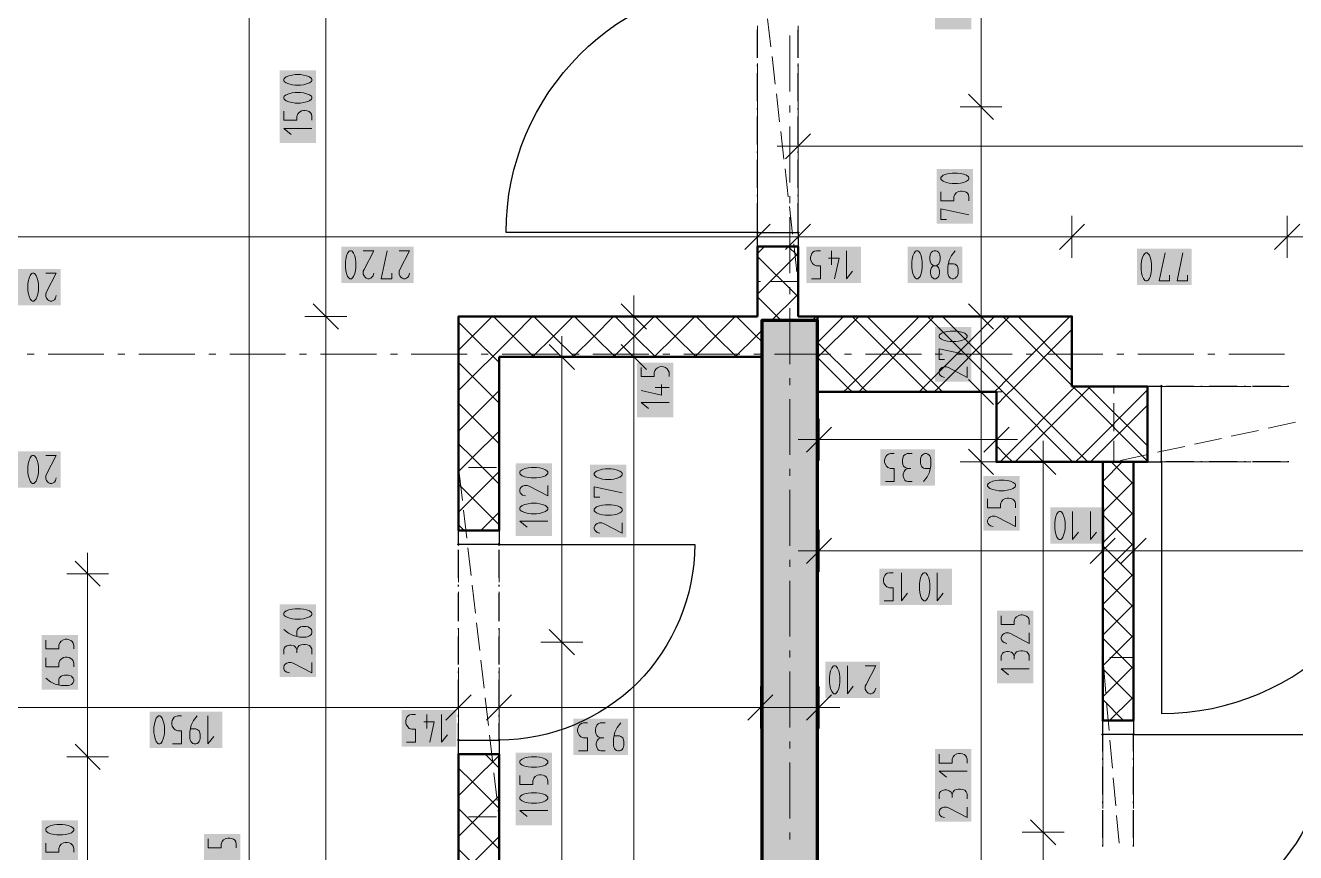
# Model space of a CAD drawing. Header units: millimetres. Extents: x 0 to 594, y 0 to 420.
# Drawn here: x 129.11 to 175.69, y 198.67 to 228.99 of the extents above; entities that cross this region are included whole.
import ezdxf

# ---------------------------------------------------------------- set-up
doc = ezdxf.new("R2010")
doc.units = ezdxf.units.MM
doc.header["$LTSCALE"] = 8
for name, color, linetype in [('PDF_Dvere', 7, 'Continuous'), ('PDF_Koty delkove', 7, 'Continuous'), ('PDF_Osy hlavni', 7, 'Continuous'), ('PDF_Preklady', 7, 'Continuous'), ('PDF_Pricky zdene', 7, 'Continuous'), ('PDF_Steny akusticke', 7, 'Continuous'), ('PDF_Steny obvodove nosne', 7, 'Continuous')]:
    doc.layers.add(name, color=color, linetype=linetype)

msp = doc.modelspace()

# ---------------------------------------------------------------- linework, layer by layer
at = {"layer": 'PDF_Dvere', "lineweight": 25}
for points in [[(155.96, 221.4), (146.735, 221.4, -0.414213), (155.96, 230.625)], [(170.772, 212.995), (170.772, 203.77, 0.414213), (179.996, 212.995)], [(146.479, 209.971), (153.654, 209.971, -0.414215), (146.479, 202.796), (146.479, 203.409)], [(169.747, 202.384), (169.747, 203.001), (176.921, 203.001, -0.414214), (169.747, 195.826)]]:
    msp.add_lwpolyline(points, format="xyb", dxfattribs=at)
for points in [[(155.96, 227.804), (155.96, 228.829)], [(157.447, 227.804), (157.447, 228.829)], [(155.96, 227.496), (155.96, 227.547)], [(157.447, 227.496), (157.447, 227.547)], [(155.96, 226.215), (155.96, 227.24)], [(157.447, 226.215), (157.447, 227.24)], [(155.96, 225.907), (155.96, 225.959)], [(157.447, 225.907), (157.447, 225.959)], [(155.96, 224.626), (155.96, 225.651)], [(157.447, 224.626), (157.447, 225.651)], [(155.96, 224.319), (155.96, 224.37)], [(157.447, 224.319), (157.447, 224.37)], [(155.96, 223.037), (155.96, 224.062)], [(157.447, 223.037), (157.447, 224.062)], [(155.96, 222.73), (155.96, 222.781)], [(157.447, 222.73), (157.447, 222.781)], [(155.96, 221.449), (155.96, 222.474)], [(157.447, 221.449), (157.447, 222.474)], [(171.961, 215.762), (170.936, 215.762)], [(172.269, 215.762), (172.217, 215.762)], [(173.55, 215.762), (172.525, 215.762)], [(173.857, 215.762), (173.806, 215.762)], [(175.139, 215.762), (174.114, 215.762)], [(175.446, 215.762), (175.395, 215.762)], [(171.961, 212.995), (170.936, 212.995)], [(172.269, 212.995), (172.217, 212.995)], [(173.55, 212.995), (172.525, 212.995)], [(173.857, 212.995), (173.806, 212.995)], [(175.139, 212.995), (174.114, 212.995)], [(175.446, 212.995), (175.395, 212.995)], [(144.993, 208.739), (144.993, 209.764)], [(146.479, 208.739), (146.479, 209.764)], [(144.993, 208.431), (144.993, 208.483)], [(146.479, 208.431), (146.479, 208.483)], [(144.993, 207.15), (144.993, 208.175)], [(146.479, 207.15), (146.479, 208.175)], [(144.993, 206.843), (144.993, 206.894)], [(146.479, 206.843), (146.479, 206.894)], [(144.993, 205.561), (144.993, 206.586)], [(146.479, 205.561), (146.479, 206.586)], [(144.993, 205.254), (144.993, 205.305)], [(144.993, 203.973), (144.993, 204.998)], [(146.479, 205.254), (146.479, 205.305)], [(146.479, 203.973), (146.479, 204.998)], [(144.993, 203.665), (144.993, 203.716)], [(146.479, 203.665), (146.479, 203.716)], [(144.993, 202.796), (144.993, 203.409)], [(168.619, 202.384), (168.619, 203.001)], [(168.619, 202.076), (168.619, 202.128)], [(168.619, 200.795), (168.619, 201.82)], [(169.747, 202.076), (169.747, 202.128)], [(169.747, 200.795), (169.747, 201.82)], [(168.619, 200.488), (168.619, 200.539)], [(169.747, 200.488), (169.747, 200.539)], [(168.619, 199.206), (168.619, 200.231)], [(169.747, 199.206), (169.747, 200.231)], [(168.619, 198.899), (168.619, 198.95)], [(169.747, 198.899), (169.747, 198.95)]]:
    msp.add_lwpolyline(points, dxfattribs=at)
for points in [[(157.447, 221.4), (157.447, 220.887), (155.96, 220.887), (155.96, 221.4)], [(170.772, 215.762), (170.259, 215.762), (170.259, 212.995), (170.772, 212.995)], [(144.993, 209.971), (144.993, 210.484), (146.479, 210.484), (146.479, 209.971)], [(168.619, 203.001), (168.619, 203.514), (169.747, 203.514), (169.747, 203.001)], [(144.993, 202.284), (144.993, 202.796), (146.479, 202.796), (146.479, 202.284)]]:
    msp.add_lwpolyline(points, close=True, dxfattribs=at)
at = {"layer": 'PDF_Dvere', "lineweight": 25, "transparency": 33554559}
for points in [[(155.96, 221.336), (155.896, 221.4), (156.024, 221.4), (155.96, 221.464)], [(157.447, 221.336), (157.383, 221.4), (157.511, 221.4), (157.447, 221.464)], [(170.836, 215.762), (170.772, 215.698), (170.772, 215.826), (170.707, 215.762)], [(170.836, 212.995), (170.772, 212.931), (170.772, 213.059), (170.707, 212.995)], [(144.993, 209.907), (144.929, 209.971), (145.057, 209.971), (144.993, 210.035)], [(146.479, 209.907), (146.415, 209.971), (146.543, 209.971), (146.479, 210.035)], [(144.993, 202.732), (144.929, 202.796), (145.057, 202.796), (144.993, 202.86)], [(146.479, 202.732), (146.415, 202.796), (146.543, 202.796), (146.479, 202.86)], [(168.619, 202.937), (168.555, 203.001), (168.683, 203.001), (168.619, 203.065)], [(169.747, 202.937), (169.682, 203.001), (169.811, 203.001), (169.747, 203.065)]]:
    msp.add_solid(points, dxfattribs=at)
at = {"layer": 'PDF_Koty delkove', "lineweight": 18}
for points in [[(164.157, 181.118), (164.157, 187.78), (164.157, 189.266), (164.157, 194.093), (164.157, 206.172), (164.157, 211.719), (164.157, 212.995), (164.157, 215.557), (164.157, 215.838), (164.157, 218.325), (164.157, 225.492), (164.157, 226.012), (164.157, 226.058), (164.157, 231.871), (164.157, 233.7), (164.157, 236.313), (164.157, 244.821), (164.157, 246.41), (164.157, 256.147), (164.157, 257.685), (164.157, 259.171), (164.157, 262.63), (164.157, 326.238)], [(137.308, 111.675), (137.308, 121.261), (137.308, 128.074), (137.308, 131.867), (137.308, 148.062), (137.308, 152.569), (137.308, 168.152), (137.308, 236.262), (137.308, 239.03), (137.308, 276.442)], [(140.124, 148.062), (140.124, 176.659), (140.124, 190.035), (140.124, 194.135), (140.124, 218.325), (140.124, 233.7), (140.124, 236.262)], [(139.2, 226.533), (138.995, 226.533), (138.894, 226.519), (138.774, 226.492), (138.671, 226.451), (138.602, 226.396), (138.586, 226.368), (138.586, 226.314), (138.602, 226.286), (138.671, 226.232), (138.774, 226.191)], [(138.774, 226.191), (138.894, 226.163), (138.995, 226.149), (139.2, 226.149), (139.302, 226.163), (139.422, 226.191), (139.525, 226.232), (139.594, 226.286), (139.611, 226.314), (139.611, 226.368), (139.594, 226.396), (139.525, 226.451), (139.422, 226.492), (139.302, 226.519), (139.2, 226.533)], [(164.618, 225.551), (163.695, 226.474)], [(164.925, 226.012), (164.157, 226.012), (163.388, 226.012)], [(138.586, 225.849), (138.586, 225.52), (139.064, 225.52), (139.064, 225.657), (139.099, 225.753), (139.15, 225.808), (139.235, 225.862), (139.302, 225.876), (139.371, 225.876), (139.44, 225.862), (139.508, 225.835), (139.559, 225.794), (139.594, 225.739), (139.611, 225.657), (139.611, 225.52)], [(139.611, 225.219), (138.586, 225.219), (138.859, 225)], [(157.447, 225.33), (157.447, 224.562), (157.447, 223.793)], [(157.447, 224.562), (156.678, 224.562)], [(157.908, 225.023), (156.985, 224.1)], [(510.402, 224.562), (490.697, 224.562), (470.838, 224.562), (469.351, 224.562), (157.447, 224.562)], [(163.299, 223.581), (163.094, 223.581), (162.993, 223.567), (162.873, 223.54), (162.77, 223.499), (162.702, 223.445), (162.685, 223.417), (162.685, 223.363), (162.702, 223.335), (162.77, 223.281), (162.873, 223.24), (162.993, 223.212), (163.094, 223.198), (163.299, 223.198), (163.402, 223.212), (163.522, 223.24), (163.624, 223.281), (163.693, 223.335)], [(163.693, 223.335), (163.71, 223.363), (163.71, 223.417), (163.693, 223.445), (163.624, 223.499), (163.522, 223.54), (163.402, 223.567), (163.299, 223.581)], [(162.685, 222.897), (162.685, 222.569), (163.163, 222.569), (163.163, 222.706), (163.198, 222.801), (163.249, 222.856), (163.334, 222.91), (163.402, 222.924), (163.47, 222.924), (163.539, 222.91), (163.607, 222.883), (163.658, 222.842), (163.693, 222.788), (163.71, 222.706), (163.71, 222.569)], [(162.889, 221.884), (162.685, 221.884), (162.685, 222.267), (163.71, 222.049)], [(155.96, 222.015), (155.96, 221.246), (155.96, 220.477)], [(157.447, 222.015), (157.447, 221.246), (157.447, 220.477)], [(167.492, 222.015), (167.492, 221.246), (167.492, 220.477)], [(175.384, 222.015), (175.384, 221.246), (175.384, 220.477)], [(156.422, 221.707), (155.499, 220.785)], [(157.908, 221.707), (156.985, 220.785)], [(167.953, 221.707), (167.03, 220.785)], [(175.845, 221.707), (174.923, 220.785)], [(260.561, 221.246), (182.866, 221.246), (175.384, 221.246), (167.492, 221.246), (157.447, 221.246), (155.96, 221.246), (128.081, 221.246)], [(141.5, 220.734), (141.884, 220.734), (141.527, 220.05), (141.5, 219.981), (141.5, 219.879), (141.527, 219.811), (141.568, 219.76), (141.609, 219.725), (141.664, 219.709), (141.719, 219.709), (141.774, 219.725), (141.815, 219.76), (141.856, 219.811), (141.884, 219.913)], [(142.541, 219.913), (142.541, 219.709), (142.157, 219.709), (142.376, 220.734)], [(142.814, 220.734), (143.198, 220.734), (142.841, 220.05), (142.814, 219.981), (142.814, 219.879), (142.841, 219.811)], [(157.935, 219.709), (158.263, 219.709), (158.263, 220.186), (158.126, 220.186), (158.031, 220.221), (157.976, 220.272), (157.922, 220.358), (157.908, 220.425), (157.908, 220.494), (157.922, 220.563), (157.949, 220.63), (157.99, 220.681), (158.044, 220.716), (158.126, 220.734), (158.263, 220.734)], [(158.565, 220.46), (158.948, 220.46), (158.783, 219.709)], [(158.674, 220.734), (158.674, 220.221)], [(159.222, 220.734), (159.222, 219.709), (159.44, 219.981)], [(163.208, 220.734), (163.071, 220.563), (162.988, 220.391), (162.934, 220.153), (162.934, 219.913), (162.948, 219.845), (162.975, 219.794), (163.002, 219.76), (163.043, 219.725)], [(171.072, 219.833), (171.072, 219.629), (170.689, 219.629), (170.907, 220.654)], [(171.729, 219.833), (171.729, 219.629), (171.346, 219.629), (171.564, 220.654)], [(129.213, 219.195), (129.24, 219.075), (129.281, 218.973), (129.335, 218.904), (129.363, 218.888), (129.417, 218.888), (129.445, 218.904), (129.499, 218.973), (129.54, 219.075), (129.568, 219.195), (129.582, 219.297), (129.582, 219.502), (129.568, 219.604), (129.54, 219.724), (129.499, 219.827), (129.445, 219.895), (129.417, 219.913), (129.363, 219.913), (129.335, 219.895), (129.281, 219.827), (129.24, 219.724), (129.213, 219.604), (129.199, 219.502)], [(129.856, 219.913), (130.239, 219.913), (129.883, 219.229), (129.856, 219.16), (129.856, 219.058), (129.883, 218.99), (129.924, 218.939), (129.965, 218.904), (130.02, 218.888), (130.074, 218.888), (130.129, 218.904), (130.17, 218.939), (130.211, 218.99), (130.239, 219.092)], [(142.841, 219.811), (142.882, 219.76), (142.923, 219.725), (142.978, 219.709), (143.033, 219.709), (143.088, 219.725), (143.129, 219.76), (143.17, 219.811), (143.198, 219.913)], [(162.524, 220.186), (162.551, 220.169), (162.592, 220.118), (162.619, 220.05), (162.633, 219.981), (162.633, 219.913), (162.619, 219.845), (162.592, 219.776), (162.537, 219.725), (162.496, 219.709), (162.441, 219.709), (162.4, 219.725), (162.345, 219.776), (162.318, 219.845), (162.304, 219.913), (162.304, 219.981), (162.318, 220.05), (162.345, 220.118)], [(162.345, 220.118), (162.386, 220.169), (162.414, 220.186)], [(163.043, 219.725), (163.099, 219.709), (163.153, 219.709), (163.208, 219.725), (163.249, 219.76), (163.276, 219.794), (163.304, 219.845), (163.318, 219.913), (163.318, 220.05), (163.304, 220.118), (163.276, 220.186), (163.208, 220.238), (163.153, 220.255), (162.961, 220.255)], [(129.199, 219.502), (129.199, 219.297), (129.213, 219.195)], [(151.422, 218.325), (151.422, 219.094)], [(140.585, 217.864), (139.662, 218.786)], [(151.883, 217.864), (150.961, 218.786)], [(164.618, 217.864), (163.695, 218.786)], [(140.892, 218.325), (140.124, 218.325), (139.355, 218.325)], [(152.191, 218.325), (151.422, 218.325), (150.653, 218.325)], [(151.422, 190.035), (151.422, 191.368), (151.422, 194.289), (151.422, 195.621), (151.422, 205.036), (151.422, 216.839), (151.422, 218.325)], [(164.925, 218.325), (164.157, 218.325), (163.388, 218.325)], [(148.779, 216.839), (148.779, 217.607)], [(163.233, 217.79), (163.028, 217.79), (162.927, 217.776), (162.807, 217.749), (162.704, 217.708), (162.635, 217.654), (162.619, 217.626), (162.619, 217.572), (162.635, 217.544), (162.704, 217.49), (162.807, 217.448), (162.927, 217.421), (163.028, 217.407), (163.233, 217.407), (163.336, 217.421), (163.455, 217.448), (163.558, 217.49), (163.627, 217.544), (163.644, 217.572), (163.644, 217.626), (163.627, 217.654), (163.558, 217.708), (163.455, 217.749), (163.336, 217.776), (163.233, 217.79)], [(149.241, 216.377), (148.318, 217.3)], [(151.883, 216.377), (150.961, 217.3)], [(162.823, 216.75), (162.619, 216.75), (162.619, 217.133), (163.644, 216.915)], [(149.548, 216.839), (148.779, 216.839), (148.011, 216.839)], [(148.779, 195.621), (148.779, 206.384), (148.779, 216.839)], [(152.191, 216.839), (151.422, 216.839), (150.653, 216.839)], [(163.644, 216.476), (163.644, 216.092), (162.96, 216.449), (162.892, 216.476), (162.789, 216.476), (162.722, 216.449), (162.67, 216.408), (162.635, 216.367), (162.619, 216.312), (162.619, 216.258), (162.635, 216.203), (162.67, 216.161), (162.722, 216.12), (162.823, 216.092)], [(152.44, 215.827), (152.44, 215.443), (151.688, 215.608)], [(152.713, 215.718), (152.201, 215.718)], [(164.618, 215.096), (163.695, 216.019)], [(164.925, 215.557), (164.157, 215.557), (163.388, 215.557)], [(152.713, 215.17), (151.688, 215.17), (151.961, 214.951)], [(158.215, 214.578), (158.215, 213.809), (158.215, 213.04)], [(164.724, 214.578), (164.724, 213.809), (164.724, 213.04)], [(158.677, 214.27), (157.754, 213.348)], [(165.185, 214.27), (164.263, 213.348)], [(158.215, 213.809), (157.447, 213.809)], [(164.724, 213.809), (162.358, 213.809), (158.215, 213.809)], [(164.618, 212.534), (163.695, 213.456)], [(164.724, 213.809), (165.493, 213.809)], [(166.896, 212.534), (165.974, 213.456)], [(166.435, 212.995), (166.435, 213.764)], [(129.335, 212.221), (129.363, 212.204), (129.417, 212.204), (129.445, 212.221), (129.499, 212.289), (129.54, 212.392), (129.568, 212.512), (129.582, 212.613), (129.582, 212.818), (129.568, 212.921), (129.54, 213.041), (129.499, 213.143), (129.445, 213.212), (129.417, 213.229), (129.363, 213.229), (129.335, 213.212), (129.281, 213.143), (129.24, 213.041), (129.213, 212.921), (129.199, 212.818)], [(129.856, 213.229), (130.239, 213.229), (129.883, 212.545), (129.856, 212.477), (129.856, 212.374), (129.883, 212.307), (129.924, 212.255), (129.965, 212.221), (130.02, 212.204), (130.074, 212.204), (130.129, 212.221), (130.17, 212.255), (130.211, 212.307), (130.239, 212.408)], [(160.648, 212.272), (160.976, 212.272), (160.976, 212.749), (160.839, 212.749), (160.744, 212.784), (160.689, 212.835), (160.635, 212.92), (160.621, 212.988), (160.621, 213.057), (160.635, 213.125), (160.662, 213.193), (160.703, 213.244), (160.757, 213.279), (160.839, 213.297), (160.976, 213.297)], [(161.633, 213.297), (161.442, 213.297), (161.374, 213.262), (161.319, 213.21), (161.292, 213.125), (161.278, 213.057), (161.278, 212.988), (161.292, 212.903), (161.319, 212.835), (161.374, 212.784), (161.469, 212.749)], [(162.29, 212.749), (162.099, 212.749), (162.044, 212.767), (162.003, 212.8), (161.976, 212.835), (161.949, 212.886), (161.935, 212.954), (161.935, 213.091), (161.949, 213.159), (161.976, 213.21), (162.003, 213.244), (162.044, 213.279), (162.099, 213.297), (162.153, 213.297), (162.208, 213.279), (162.249, 213.244), (162.277, 213.21), (162.304, 213.159), (162.318, 213.091), (162.318, 212.852), (162.263, 212.613), (162.181, 212.442), (162.044, 212.272)], [(164.925, 212.995), (164.157, 212.995), (163.388, 212.995)], [(167.204, 212.995), (166.435, 212.995), (165.666, 212.995)], [(166.435, 189.266), (166.435, 199.414), (166.435, 212.995)], [(129.199, 212.818), (129.199, 212.613), (129.213, 212.512), (129.24, 212.392), (129.281, 212.289), (129.335, 212.221)], [(161.633, 212.272), (161.469, 212.272), (161.414, 212.288), (161.36, 212.323), (161.332, 212.374), (161.305, 212.476), (161.305, 212.544), (161.332, 212.647), (161.387, 212.715), (161.469, 212.749), (161.578, 212.749)], [(148.267, 212.132), (148.267, 211.748), (147.583, 212.105), (147.515, 212.132), (147.412, 212.132), (147.344, 212.105), (147.293, 212.063), (147.258, 212.022), (147.242, 211.967), (147.242, 211.913), (147.258, 211.858), (147.293, 211.817), (147.344, 211.776), (147.446, 211.748)], [(150.176, 211.695), (149.972, 211.695), (149.972, 212.079), (150.997, 211.86)], [(164.396, 211.638), (164.396, 211.309), (164.874, 211.309), (164.874, 211.446), (164.909, 211.542), (164.96, 211.597), (165.045, 211.651), (165.113, 211.665), (165.181, 211.665), (165.25, 211.651), (165.318, 211.624), (165.369, 211.583), (165.404, 211.528)], [(165.404, 211.528), (165.421, 211.446), (165.421, 211.309)], [(147.856, 211.475), (147.651, 211.475), (147.549, 211.461), (147.429, 211.434), (147.327, 211.392), (147.258, 211.338), (147.242, 211.31), (147.242, 211.256), (147.258, 211.228), (147.327, 211.174), (147.429, 211.133), (147.549, 211.105), (147.651, 211.091), (147.856, 211.091), (147.958, 211.105), (148.078, 211.133), (148.181, 211.174), (148.249, 211.228), (148.267, 211.256), (148.267, 211.31), (148.249, 211.338), (148.181, 211.392), (148.078, 211.434), (147.958, 211.461)], [(147.958, 211.461), (147.856, 211.475)], [(150.586, 211.422), (150.381, 211.422), (150.279, 211.408), (150.16, 211.381), (150.057, 211.34), (149.988, 211.285), (149.972, 211.257), (149.972, 211.203), (149.988, 211.175), (150.057, 211.121)], [(150.057, 211.121), (150.16, 211.08), (150.279, 211.052), (150.381, 211.038), (150.586, 211.038), (150.688, 211.052), (150.808, 211.08), (150.911, 211.121), (150.98, 211.175), (150.997, 211.203), (150.997, 211.257), (150.98, 211.285), (150.911, 211.34), (150.808, 211.381), (150.688, 211.408), (150.586, 211.422)], [(167.516, 211.175), (167.516, 210.15), (167.734, 210.423)], [(168.173, 211.175), (168.173, 210.15), (168.391, 210.423)], [(148.267, 210.818), (147.242, 210.818), (147.515, 210.599)], [(150.997, 210.765), (150.997, 210.381), (150.313, 210.738), (150.245, 210.765), (150.142, 210.765), (150.074, 210.738), (150.023, 210.696), (149.988, 210.655), (149.972, 210.6), (149.972, 210.546), (149.988, 210.491), (150.023, 210.45), (150.074, 210.409), (150.176, 210.381)], [(165.421, 211.008), (165.421, 210.624), (164.738, 210.981), (164.669, 211.008), (164.566, 211.008), (164.499, 210.981), (164.448, 210.939), (164.413, 210.898), (164.396, 210.843), (164.396, 210.789), (164.413, 210.734), (164.448, 210.693), (164.499, 210.652), (164.6, 210.624)], [(158.677, 210.192), (157.754, 209.27)], [(158.215, 210.5), (158.215, 209.731), (158.215, 208.962)], [(169.08, 210.192), (168.158, 209.27)], [(168.619, 210.5), (168.619, 209.731), (168.619, 208.962)], [(170.208, 210.192), (169.285, 209.27)], [(169.747, 210.5), (169.747, 209.731), (169.747, 208.962)], [(131.389, 208.895), (131.389, 209.664)], [(169.747, 209.731), (168.619, 209.731), (158.215, 209.731), (157.447, 209.731)], [(169.747, 209.731), (184.506, 209.731), (185.634, 209.731), (194.961, 209.731), (212.386, 209.731), (213.975, 209.731), (220.689, 209.731), (222.739, 209.731)], [(131.851, 208.434), (130.928, 209.356)], [(132.158, 208.895), (131.389, 208.895), (130.621, 208.895)], [(131.389, 195.519), (131.389, 202.181), (131.389, 208.895)], [(160.609, 207.904), (160.937, 207.904), (160.937, 208.381), (160.8, 208.381), (160.705, 208.416), (160.65, 208.467), (160.596, 208.552), (160.582, 208.62), (160.582, 208.689), (160.596, 208.757), (160.623, 208.825), (160.664, 208.876), (160.718, 208.911), (160.8, 208.929), (160.937, 208.929)], [(161.239, 208.929), (161.239, 207.904), (161.457, 208.176)], [(162.197, 208.842), (162.142, 208.911), (162.114, 208.929), (162.06, 208.929), (162.032, 208.911), (161.978, 208.842), (161.937, 208.74), (161.91, 208.62), (161.896, 208.518)], [(161.896, 208.518), (161.896, 208.313), (161.91, 208.211), (161.937, 208.091), (161.978, 207.989), (162.032, 207.92), (162.06, 207.904), (162.114, 207.904), (162.142, 207.92), (162.197, 207.989), (162.238, 208.091), (162.266, 208.211), (162.279, 208.313), (162.279, 208.518), (162.266, 208.62), (162.238, 208.74), (162.197, 208.842)], [(162.553, 208.929), (162.553, 207.904), (162.771, 208.176)], [(164.897, 207.355), (164.897, 207.026), (165.375, 207.026), (165.375, 207.163), (165.41, 207.259), (165.461, 207.314), (165.546, 207.368), (165.614, 207.382), (165.683, 207.382), (165.751, 207.368), (165.819, 207.341), (165.87, 207.3), (165.905, 207.246), (165.922, 207.163), (165.922, 207.026)], [(139.064, 206.6), (139.064, 206.791), (139.081, 206.846), (139.115, 206.887), (139.15, 206.914), (139.2, 206.941), (139.269, 206.955), (139.405, 206.955), (139.474, 206.941), (139.525, 206.914), (139.559, 206.887), (139.594, 206.846), (139.611, 206.791), (139.611, 206.737), (139.594, 206.682), (139.559, 206.641), (139.525, 206.614), (139.474, 206.586), (139.405, 206.572), (139.166, 206.572), (138.927, 206.627), (138.756, 206.709), (138.586, 206.846)], [(129.852, 206.462), (129.852, 206.134), (130.33, 206.134), (130.33, 206.271), (130.364, 206.366), (130.416, 206.421), (130.501, 206.476), (130.568, 206.49), (130.637, 206.49), (130.706, 206.476), (130.773, 206.449), (130.825, 206.407), (130.86, 206.353), (130.877, 206.271), (130.877, 206.134)], [(149.241, 205.922), (148.318, 206.845)], [(165.922, 206.341), (165.239, 206.698), (165.17, 206.725), (165.068, 206.725), (165, 206.698), (164.949, 206.657), (164.914, 206.616), (164.897, 206.561), (164.897, 206.506), (164.914, 206.451), (164.949, 206.41), (165, 206.369), (165.101, 206.341)], [(165.922, 206.725), (165.922, 206.341)], [(138.586, 205.943), (138.586, 206.107), (138.602, 206.162), (138.637, 206.216), (138.689, 206.244), (138.79, 206.271), (138.859, 206.271), (138.961, 206.244), (139.03, 206.189), (139.064, 206.107), (139.064, 205.998)], [(139.611, 205.943), (139.611, 206.134), (139.576, 206.202), (139.525, 206.257), (139.44, 206.284), (139.371, 206.298), (139.302, 206.298), (139.217, 206.284), (139.15, 206.257), (139.099, 206.202), (139.064, 206.107)], [(149.548, 206.384), (148.779, 206.384), (148.011, 206.384)], [(164.897, 205.712), (164.897, 205.876), (164.914, 205.931), (164.949, 205.986), (165, 206.014), (165.101, 206.041), (165.17, 206.041), (165.273, 206.014), (165.341, 205.959), (165.375, 205.876), (165.375, 205.767)], [(165.922, 205.712), (165.922, 205.904), (165.887, 205.972), (165.836, 206.027), (165.751, 206.054), (165.683, 206.068), (165.614, 206.068), (165.529, 206.054), (165.461, 206.027), (165.41, 205.972), (165.375, 205.876)], [(129.852, 205.805), (129.852, 205.477), (130.33, 205.477), (130.33, 205.614), (130.364, 205.709), (130.416, 205.764), (130.501, 205.819), (130.568, 205.833)], [(130.568, 205.833), (130.637, 205.833), (130.706, 205.819), (130.773, 205.791), (130.825, 205.75), (130.86, 205.696), (130.877, 205.614), (130.877, 205.477)], [(138.689, 205.614), (138.637, 205.573), (138.602, 205.532), (138.586, 205.477), (138.586, 205.423), (138.602, 205.368), (138.637, 205.327), (138.689, 205.286), (138.79, 205.258)], [(139.611, 205.641), (139.611, 205.258), (138.927, 205.614), (138.859, 205.641), (138.756, 205.641), (138.689, 205.614)], [(158.897, 204.58), (158.938, 204.682), (158.966, 204.802), (158.98, 204.904), (158.98, 205.109), (158.966, 205.211), (158.938, 205.331), (158.897, 205.434), (158.843, 205.502), (158.815, 205.52), (158.761, 205.52), (158.733, 205.502), (158.679, 205.434), (158.638, 205.331), (158.611, 205.211), (158.597, 205.109)], [(159.254, 205.52), (159.254, 204.495), (159.472, 204.767)], [(159.911, 205.52), (160.294, 205.52), (159.938, 204.836), (159.911, 204.767), (159.911, 204.665), (159.938, 204.597), (159.979, 204.546), (160.02, 204.511), (160.075, 204.495), (160.129, 204.495), (160.184, 204.511), (160.225, 204.546), (160.267, 204.597), (160.294, 204.699)], [(130.33, 204.82), (130.33, 205.011), (130.347, 205.066), (130.381, 205.107), (130.416, 205.134), (130.466, 205.162), (130.535, 205.175), (130.671, 205.175), (130.74, 205.162), (130.791, 205.134), (130.825, 205.107), (130.86, 205.066), (130.877, 205.011), (130.877, 204.957), (130.86, 204.902), (130.825, 204.861), (130.791, 204.834), (130.74, 204.806), (130.671, 204.792), (130.432, 204.792), (130.193, 204.847), (130.022, 204.929), (129.852, 205.066)], [(158.597, 205.109), (158.597, 204.904), (158.611, 204.802), (158.638, 204.682), (158.679, 204.58), (158.733, 204.511), (158.761, 204.495), (158.815, 204.495), (158.843, 204.511), (158.897, 204.58)], [(165.922, 205.411), (164.897, 205.411), (165.17, 205.192)], [(144.993, 204.758), (144.993, 203.99), (144.993, 203.221)], [(146.479, 204.758), (146.479, 203.99), (146.479, 203.221)], [(156.063, 204.758), (156.063, 203.99), (156.063, 203.221)], [(158.215, 204.758), (158.215, 203.99), (158.215, 203.221)], [(145.454, 204.451), (144.532, 203.528)], [(146.94, 204.451), (146.018, 203.528)], [(156.524, 204.451), (155.602, 203.528)], [(158.677, 204.451), (157.754, 203.528)], [(158.215, 203.99), (156.063, 203.99), (153.838, 203.99), (147.018, 203.99), (146.479, 203.99), (144.993, 203.99), (140.052, 203.99), (129.979, 203.99), (125.006, 203.99), (122.238, 203.99), (106.49, 203.99)], [(134.506, 202.657), (134.835, 202.657), (134.835, 203.135), (134.697, 203.135), (134.602, 203.17), (134.547, 203.221), (134.493, 203.306), (134.479, 203.374), (134.479, 203.442), (134.493, 203.511), (134.52, 203.579), (134.561, 203.63), (134.615, 203.665), (134.697, 203.682), (134.835, 203.682)], [(135.409, 203.682), (135.272, 203.511), (135.19, 203.34), (135.136, 203.101), (135.136, 202.861), (135.15, 202.793), (135.177, 202.742), (135.204, 202.708), (135.245, 202.674), (135.3, 202.657)], [(135.793, 203.682), (135.793, 202.657), (136.011, 202.93)], [(143.086, 202.713), (143.415, 202.713), (143.415, 203.191), (143.278, 203.191), (143.182, 203.225), (143.127, 203.277), (143.073, 203.362), (143.059, 203.429), (143.059, 203.498), (143.073, 203.567), (143.1, 203.634), (143.141, 203.686), (143.195, 203.72), (143.278, 203.738), (143.415, 203.738)], [(143.825, 203.738), (143.825, 203.225)], [(144.373, 203.738), (144.373, 202.713), (144.592, 202.986)], [(158.215, 203.99), (158.984, 203.99)], [(135.3, 202.657), (135.354, 202.657), (135.409, 202.674), (135.451, 202.708), (135.478, 202.742), (135.506, 202.793), (135.52, 202.861), (135.52, 202.998), (135.506, 203.066), (135.478, 203.135), (135.409, 203.186), (135.354, 203.203), (135.163, 203.203)], [(143.716, 203.464), (144.1, 203.464), (143.935, 202.713)], [(149.388, 202.399), (149.717, 202.399), (149.717, 202.877), (149.58, 202.877), (149.484, 202.912), (149.429, 202.963), (149.375, 203.048), (149.361, 203.116), (149.361, 203.184), (149.375, 203.253), (149.402, 203.321), (149.443, 203.372), (149.497, 203.407), (149.58, 203.424), (149.717, 203.424)], [(150.032, 203.253), (150.018, 203.184), (150.018, 203.116), (150.032, 203.031), (150.059, 202.963), (150.114, 202.912), (150.209, 202.877)], [(150.374, 203.424), (150.182, 203.424), (150.114, 203.389), (150.059, 203.338), (150.032, 203.253)], [(150.949, 203.424), (150.811, 203.253), (150.729, 203.082), (150.675, 202.843), (150.675, 202.603), (150.689, 202.535), (150.716, 202.484), (150.743, 202.45), (150.784, 202.416), (150.839, 202.399), (150.894, 202.399), (150.949, 202.416), (150.99, 202.45), (151.017, 202.484), (151.045, 202.535), (151.059, 202.603), (151.059, 202.74), (151.045, 202.808), (151.017, 202.877), (150.949, 202.928), (150.894, 202.945), (150.702, 202.945)], [(150.374, 202.399), (150.209, 202.399), (150.154, 202.416), (150.1, 202.45), (150.072, 202.502), (150.045, 202.603), (150.045, 202.672), (150.072, 202.774), (150.127, 202.843), (150.209, 202.877), (150.319, 202.877)], [(131.851, 201.72), (130.928, 202.643)], [(162.619, 202.281), (162.619, 201.953), (163.097, 201.953), (163.097, 202.09), (163.132, 202.185), (163.183, 202.24), (163.268, 202.294), (163.336, 202.308), (163.404, 202.308), (163.473, 202.294), (163.54, 202.267), (163.592, 202.226), (163.627, 202.172), (163.644, 202.09), (163.644, 201.953)], [(132.158, 202.181), (131.389, 202.181), (130.621, 202.181)], [(147.242, 201.496), (147.242, 201.167), (147.72, 201.167), (147.72, 201.305), (147.754, 201.4), (147.806, 201.455), (147.891, 201.509), (147.958, 201.523), (148.027, 201.523), (148.096, 201.509), (148.163, 201.482), (148.215, 201.441), (148.249, 201.387), (148.267, 201.305)], [(148.267, 201.305), (148.267, 201.167)], [(163.644, 201.651), (162.619, 201.651), (162.892, 201.433)], [(162.619, 200.638), (162.619, 200.803), (162.635, 200.858), (162.67, 200.912), (162.722, 200.94), (162.823, 200.967), (162.892, 200.967), (162.994, 200.94), (163.063, 200.885), (163.097, 200.803), (163.097, 200.693)], [(163.644, 200.83), (163.609, 200.898), (163.558, 200.953), (163.473, 200.98), (163.404, 200.994), (163.336, 200.994), (163.25, 200.98), (163.183, 200.953), (163.132, 200.898), (163.097, 200.803)], [(163.644, 200.638), (163.644, 200.83)], [(163.644, 200.337), (163.644, 199.953), (162.96, 200.31), (162.892, 200.337), (162.789, 200.337), (162.722, 200.31), (162.67, 200.269), (162.635, 200.228), (162.619, 200.173), (162.619, 200.119), (162.635, 200.064), (162.67, 200.022), (162.722, 199.981), (162.823, 199.953)], [(148.267, 200.209), (147.242, 200.209), (147.515, 199.99)], [(166.896, 198.953), (165.974, 199.875)], [(130.04, 199.658), (129.937, 199.617), (129.868, 199.563), (129.852, 199.535), (129.852, 199.481), (129.868, 199.453), (129.937, 199.398), (130.04, 199.357), (130.159, 199.329), (130.261, 199.315), (130.466, 199.315), (130.568, 199.329), (130.688, 199.357), (130.791, 199.398), (130.86, 199.453), (130.877, 199.481), (130.877, 199.535), (130.86, 199.563), (130.791, 199.617), (130.688, 199.658), (130.568, 199.685), (130.466, 199.699)], [(130.466, 199.699), (130.261, 199.699), (130.159, 199.685), (130.04, 199.658)], [(167.204, 199.414), (166.435, 199.414), (165.666, 199.414)], [(129.852, 199.015), (129.852, 198.686), (130.33, 198.686), (130.33, 198.824), (130.364, 198.919), (130.416, 198.974), (130.501, 199.028), (130.568, 199.042), (130.637, 199.042), (130.706, 199.028), (130.773, 199.001), (130.825, 198.96), (130.86, 198.906), (130.877, 198.824), (130.877, 198.686)], [(135.812, 199.175), (135.812, 198.847), (136.29, 198.847), (136.29, 198.984), (136.325, 199.079), (136.376, 199.134), (136.461, 199.188), (136.529, 199.202), (136.598, 199.202), (136.666, 199.188), (136.734, 199.161), (136.785, 199.12), (136.82, 199.066), (136.837, 198.984), (136.837, 198.847)]]:
    msp.add_lwpolyline(points, dxfattribs=at)
for points in [[(139.2, 227.19), (138.995, 227.19), (138.894, 227.176), (138.774, 227.149), (138.671, 227.108), (138.602, 227.053), (138.586, 227.026), (138.586, 226.971), (138.602, 226.943), (138.671, 226.889), (138.774, 226.848), (138.894, 226.82), (138.995, 226.806), (139.2, 226.806), (139.302, 226.82), (139.422, 226.848), (139.525, 226.889), (139.594, 226.943), (139.611, 226.971), (139.611, 227.026), (139.594, 227.053), (139.525, 227.108), (139.422, 227.149), (139.302, 227.176)], [(140.843, 220.323), (140.843, 220.118), (140.857, 220.016), (140.884, 219.896), (140.925, 219.794), (140.979, 219.725), (141.007, 219.709), (141.062, 219.709), (141.089, 219.725), (141.144, 219.794), (141.185, 219.896), (141.213, 220.016), (141.227, 220.118), (141.227, 220.323), (141.213, 220.425), (141.185, 220.545), (141.144, 220.648), (141.089, 220.716), (141.062, 220.734), (141.007, 220.734), (140.979, 220.716), (140.925, 220.648), (140.884, 220.545), (140.857, 220.425)], [(161.62, 220.323), (161.62, 220.118), (161.634, 220.016), (161.661, 219.896), (161.702, 219.794), (161.756, 219.725), (161.784, 219.709), (161.839, 219.709), (161.867, 219.725), (161.921, 219.794), (161.962, 219.896), (161.99, 220.016), (162.004, 220.118), (162.004, 220.323), (161.99, 220.425), (161.962, 220.545), (161.921, 220.648), (161.867, 220.716), (161.839, 220.734), (161.784, 220.734), (161.756, 220.716), (161.702, 220.648), (161.661, 220.545), (161.634, 220.425)], [(162.277, 220.494), (162.277, 220.425), (162.291, 220.34), (162.331, 220.255), (162.386, 220.204), (162.414, 220.186), (162.524, 220.186), (162.551, 220.204), (162.606, 220.255), (162.647, 220.34), (162.661, 220.425), (162.661, 220.494), (162.647, 220.579), (162.606, 220.665), (162.551, 220.716), (162.496, 220.734), (162.441, 220.734), (162.386, 220.716), (162.331, 220.665), (162.291, 220.579)], [(170.032, 220.243), (170.032, 220.038), (170.046, 219.937), (170.073, 219.817), (170.114, 219.714), (170.168, 219.646), (170.196, 219.629), (170.25, 219.629), (170.278, 219.646), (170.332, 219.714), (170.373, 219.817), (170.401, 219.937), (170.415, 220.038), (170.415, 220.243), (170.401, 220.346), (170.373, 220.466), (170.332, 220.568), (170.278, 220.637), (170.25, 220.654), (170.196, 220.654), (170.168, 220.637), (170.114, 220.568), (170.073, 220.466), (170.046, 220.346)], [(147.856, 212.789), (147.651, 212.789), (147.549, 212.775), (147.429, 212.748), (147.327, 212.707), (147.258, 212.652), (147.242, 212.624), (147.242, 212.57), (147.258, 212.542), (147.327, 212.488), (147.429, 212.447), (147.549, 212.419), (147.651, 212.405), (147.856, 212.405), (147.958, 212.419), (148.078, 212.447), (148.181, 212.488), (148.249, 212.542), (148.267, 212.57), (148.267, 212.624), (148.249, 212.652), (148.181, 212.707), (148.078, 212.748), (147.958, 212.775)], [(150.586, 212.736), (150.381, 212.736), (150.279, 212.722), (150.16, 212.695), (150.057, 212.654), (149.988, 212.599), (149.972, 212.572), (149.972, 212.517), (149.988, 212.489), (150.057, 212.435), (150.16, 212.394), (150.279, 212.366), (150.381, 212.352), (150.586, 212.352), (150.688, 212.366), (150.808, 212.394), (150.911, 212.435), (150.98, 212.489), (150.997, 212.517), (150.997, 212.572), (150.98, 212.599), (150.911, 212.654), (150.808, 212.695), (150.688, 212.722)], [(165.01, 212.322), (164.805, 212.322), (164.704, 212.308), (164.584, 212.281), (164.481, 212.24), (164.413, 212.185), (164.396, 212.157), (164.396, 212.103), (164.413, 212.075), (164.481, 212.021), (164.584, 211.98), (164.704, 211.952), (164.805, 211.938), (165.01, 211.938), (165.113, 211.952), (165.233, 211.98), (165.335, 212.021), (165.404, 212.075), (165.421, 212.103), (165.421, 212.157), (165.404, 212.185), (165.335, 212.24), (165.233, 212.281), (165.113, 212.308)], [(166.858, 210.764), (166.858, 210.559), (166.872, 210.458), (166.9, 210.338), (166.941, 210.235), (166.995, 210.166), (167.023, 210.15), (167.077, 210.15), (167.105, 210.166), (167.159, 210.235), (167.2, 210.338), (167.228, 210.458), (167.242, 210.559), (167.242, 210.764), (167.228, 210.867), (167.2, 210.986), (167.159, 211.089), (167.105, 211.158), (167.077, 211.175), (167.023, 211.175), (166.995, 211.158), (166.941, 211.089), (166.9, 210.986), (166.872, 210.867)], [(139.2, 207.612), (138.995, 207.612), (138.894, 207.599), (138.774, 207.571), (138.671, 207.53), (138.602, 207.476), (138.586, 207.448), (138.586, 207.394), (138.602, 207.366), (138.671, 207.312), (138.774, 207.271), (138.894, 207.243), (138.995, 207.229), (139.2, 207.229), (139.302, 207.243), (139.422, 207.271), (139.525, 207.312), (139.594, 207.366), (139.611, 207.394), (139.611, 207.448), (139.594, 207.476), (139.525, 207.53), (139.422, 207.571), (139.302, 207.599)], [(133.822, 203.271), (133.822, 203.066), (133.836, 202.965), (133.863, 202.845), (133.904, 202.742), (133.958, 202.674), (133.986, 202.657), (134.04, 202.657), (134.068, 202.674), (134.122, 202.742), (134.164, 202.845), (134.191, 202.965), (134.205, 203.066), (134.205, 203.271), (134.191, 203.374), (134.164, 203.494), (134.122, 203.596), (134.068, 203.665), (134.04, 203.682), (133.986, 203.682), (133.958, 203.665), (133.904, 203.596), (133.863, 203.494), (133.836, 203.374)], [(147.856, 202.18), (147.651, 202.18), (147.549, 202.166), (147.429, 202.139), (147.327, 202.098), (147.258, 202.044), (147.242, 202.016), (147.242, 201.962), (147.258, 201.934), (147.327, 201.879), (147.429, 201.838), (147.549, 201.81), (147.651, 201.796), (147.856, 201.796), (147.958, 201.81), (148.078, 201.838), (148.181, 201.879), (148.249, 201.934), (148.267, 201.962), (148.267, 202.016), (148.249, 202.044), (148.181, 202.098), (148.078, 202.139), (147.958, 202.166)], [(147.856, 200.866), (147.651, 200.866), (147.549, 200.852), (147.429, 200.825), (147.327, 200.784), (147.258, 200.73), (147.242, 200.702), (147.242, 200.647), (147.258, 200.62), (147.327, 200.565), (147.429, 200.524), (147.549, 200.496), (147.651, 200.482), (147.856, 200.482), (147.958, 200.496), (148.078, 200.524), (148.181, 200.565), (148.249, 200.62), (148.267, 200.647), (148.267, 200.702), (148.249, 200.73), (148.181, 200.784), (148.078, 200.825), (147.958, 200.852)]]:
    msp.add_lwpolyline(points, close=True, dxfattribs=at)
msp.add_lwpolyline([(151.688, 216.457), (151.688, 216.128), (152.166, 216.128), (152.166, 216.265, -1.034083), (152.713, 216.128)], format="xyb", dxfattribs=at)
at = {"layer": 'PDF_Koty delkove', "color": 7, "lineweight": 18, "true_color": 0xffffff, "transparency": 33554559}
for points in [[(163.798, 228.854), (163.798, 230.858), (162.465, 228.854), (162.465, 230.858)], [(139.765, 224.681), (139.765, 227.343), (138.432, 224.681), (138.432, 227.343)], [(163.864, 221.73), (163.864, 223.735), (162.532, 221.73), (162.532, 223.735)], [(143.351, 220.887), (140.69, 220.887), (143.351, 219.555), (140.69, 219.555)], [(159.759, 220.887), (157.754, 220.887), (159.759, 219.555), (157.754, 219.555)], [(163.472, 220.887), (161.467, 220.887), (163.472, 219.555), (161.467, 219.555)], [(171.883, 220.808), (169.878, 220.808), (171.883, 219.475), (169.878, 219.475)], [(130.393, 220.067), (128.388, 220.067), (130.393, 218.734), (128.388, 218.734)], [(163.798, 215.939), (163.798, 217.944), (162.465, 215.939), (162.465, 217.944)], [(152.867, 214.632), (152.867, 216.637), (151.535, 214.632), (151.535, 216.637)], [(130.393, 213.383), (128.388, 213.383), (130.393, 212.05), (128.388, 212.05)], [(148.421, 210.28), (148.421, 212.942), (147.088, 210.28), (147.088, 212.942)], [(151.151, 210.227), (151.151, 212.889), (149.818, 210.227), (149.818, 212.889)], [(165.575, 210.47), (165.575, 212.475), (164.243, 210.47), (164.243, 212.475)], [(168.71, 211.329), (166.705, 211.329), (168.71, 209.996), (166.705, 209.996)], [(163.09, 209.082), (160.428, 209.082), (163.09, 207.75), (160.428, 207.75)], [(139.765, 205.104), (139.765, 207.766), (138.432, 205.104), (138.432, 207.766)], [(166.076, 204.873), (166.076, 207.535), (164.744, 204.873), (164.744, 207.535)], [(131.031, 204.638), (131.031, 206.643), (129.698, 204.638), (129.698, 206.643)], [(160.448, 205.673), (158.443, 205.673), (160.448, 204.341), (158.443, 204.341)], [(136.33, 203.836), (133.668, 203.836), (136.33, 202.503), (133.668, 202.503)], [(144.911, 203.892), (142.906, 203.892), (144.911, 202.559), (142.906, 202.559)], [(151.212, 203.578), (149.208, 203.578), (151.212, 202.245), (149.208, 202.245)], [(148.421, 199.672), (148.421, 202.333), (147.088, 199.672), (147.088, 202.333)], [(163.798, 199.8), (163.798, 202.462), (162.465, 199.8), (162.465, 202.462)], [(131.031, 197.848), (131.031, 199.852), (129.698, 197.848), (129.698, 199.852)], [(136.991, 196.694), (136.991, 199.356), (135.659, 196.694), (135.659, 199.356)]]:
    msp.add_solid(points, dxfattribs=at)
at = {"layer": 'PDF_Koty delkove', "color": 7, "lineweight": 25, "true_color": 0xffffff, "transparency": 33554559}
msp.add_solid([(162.472, 213.45), (160.467, 213.45), (162.472, 212.118), (160.467, 212.118)], dxfattribs=at)
at = {"layer": 'PDF_Osy hlavni', "lineweight": 18}
for points in [[(157.139, 226.574), (157.139, 228.624)], [(157.139, 225.805), (157.139, 226.061)], [(157.139, 223.242), (157.139, 225.292)], [(157.139, 222.474), (157.139, 222.73)], [(157.139, 219.911), (157.139, 221.961)], [(157.139, 219.142), (157.139, 219.399)], [(157.139, 216.58), (157.139, 218.63)], [(129.424, 216.941), (129.168, 216.941)], [(131.987, 216.941), (129.937, 216.941)], [(132.755, 216.941), (132.499, 216.941)], [(135.318, 216.941), (133.268, 216.941)], [(136.086, 216.941), (135.83, 216.941)], [(138.649, 216.941), (136.599, 216.941)], [(139.418, 216.941), (139.162, 216.941)], [(141.98, 216.941), (139.93, 216.941)], [(142.749, 216.941), (142.493, 216.941)], [(145.311, 216.941), (143.261, 216.941)], [(146.08, 216.941), (145.824, 216.941)], [(148.643, 216.941), (146.593, 216.941)], [(149.411, 216.941), (149.155, 216.941)], [(151.974, 216.941), (149.924, 216.941)], [(152.743, 216.941), (152.486, 216.941)], [(155.305, 216.941), (153.255, 216.941)], [(156.074, 216.941), (155.818, 216.941)], [(158.636, 216.941), (156.586, 216.941)], [(159.405, 216.941), (159.149, 216.941)], [(161.968, 216.941), (159.918, 216.941)], [(162.736, 216.941), (162.48, 216.941)], [(165.299, 216.941), (163.249, 216.941)], [(166.067, 216.941), (165.811, 216.941)], [(168.63, 216.941), (166.58, 216.941)], [(169.399, 216.941), (169.142, 216.941)], [(171.961, 216.941), (169.911, 216.941)], [(172.73, 216.941), (172.474, 216.941)], [(175.292, 216.941), (173.242, 216.941)], [(157.139, 215.811), (157.139, 216.068)], [(157.139, 213.249), (157.139, 215.299)], [(157.139, 212.48), (157.139, 212.736)], [(157.139, 209.918), (157.139, 211.968)], [(157.139, 209.149), (157.139, 209.405)], [(157.139, 206.586), (157.139, 208.636)], [(157.139, 205.818), (157.139, 206.074)], [(157.139, 203.255), (157.139, 205.305)], [(157.139, 202.486), (157.139, 202.743)], [(157.139, 199.924), (157.139, 201.974)], [(157.139, 199.155), (157.139, 199.411)]]:
    msp.add_lwpolyline(points, dxfattribs=at)
at = {"layer": 'PDF_Preklady', "lineweight": 18}
for points in [[(156.448, 228.213), (156.33, 229.231)], [(155.96, 227.957), (155.96, 228.982)], [(157.447, 227.957), (157.447, 228.982)], [(156.608, 226.838), (156.49, 227.856)], [(155.96, 226.574), (155.96, 227.599)], [(157.447, 226.574), (157.447, 227.599)], [(156.767, 225.464), (156.649, 226.482)], [(155.96, 225.19), (155.96, 226.215)], [(157.447, 225.19), (157.447, 226.215)], [(156.927, 224.089), (156.808, 225.107)], [(155.96, 223.806), (155.96, 224.831)], [(157.447, 223.806), (157.447, 224.831)], [(157.086, 222.715), (156.968, 223.733)], [(155.96, 222.422), (155.96, 223.447)], [(157.447, 222.422), (157.447, 223.447)], [(157.246, 221.34), (157.127, 222.358)], [(155.96, 221.039), (155.96, 222.064)], [(157.447, 221.039), (157.447, 222.064)], [(157.405, 219.966), (157.287, 220.984)], [(155.96, 219.655), (155.96, 220.68)], [(157.447, 219.655), (157.447, 220.68)], [(156.074, 219.606), (155.96, 219.606)], [(156.433, 219.606), (157.447, 219.606), (157.446, 219.609)], [(169.911, 215.762), (169.029, 215.762)], [(169.029, 215.504), (169.029, 215.762)], [(171.295, 215.762), (170.27, 215.762)], [(172.679, 215.762), (171.654, 215.762)], [(174.062, 215.762), (173.037, 215.762)], [(175.446, 215.762), (174.421, 215.762)], [(169.029, 214.12), (169.029, 215.145)], [(174.686, 214.227), (175.687, 214.445)], [(171.982, 213.638), (172.983, 213.856)], [(173.334, 213.932), (174.335, 214.15)], [(169.911, 212.995), (169.029, 212.995), (169.029, 213.761)], [(170.63, 213.344), (171.631, 213.562)], [(169.278, 213.049), (170.279, 213.267)], [(171.295, 212.995), (170.27, 212.995)], [(172.679, 212.995), (171.654, 212.995)], [(174.062, 212.995), (173.037, 212.995)], [(175.446, 212.995), (174.421, 212.995)], [(145.004, 212.79), (144.993, 212.79)], [(144.993, 212.736), (144.993, 212.79)], [(145.134, 211.577), (145.016, 212.595)], [(146.388, 212.79), (145.363, 212.79)], [(146.479, 212.736), (146.479, 212.79)], [(144.993, 211.353), (144.993, 212.378)], [(146.479, 211.353), (146.479, 212.378)], [(145.293, 210.203), (145.175, 211.221)], [(144.993, 209.969), (144.993, 210.484), (144.993, 210.994)], [(146.479, 209.969), (146.479, 210.484), (146.479, 210.994)], [(145.453, 208.828), (145.335, 209.846)], [(144.993, 208.585), (144.993, 209.61)], [(146.479, 208.585), (146.479, 209.61)], [(145.612, 207.453), (145.494, 208.472)], [(144.993, 207.201), (144.993, 208.226)], [(146.479, 207.201), (146.479, 208.226)], [(145.771, 206.079), (145.653, 207.097)], [(144.993, 205.818), (144.993, 206.843)], [(146.479, 205.818), (146.479, 206.843)], [(144.993, 204.434), (144.993, 205.459)], [(145.931, 204.704), (145.813, 205.723)], [(146.479, 204.434), (146.479, 205.459)], [(168.619, 205.818), (168.619, 205.82)], [(168.619, 204.434), (168.619, 205.459)], [(168.733, 204.525), (168.643, 205.546)], [(169.747, 205.818), (169.747, 205.82), (168.886, 205.82)], [(169.747, 204.434), (169.747, 205.459)], [(144.993, 203.05), (144.993, 204.075)], [(146.09, 203.33), (145.972, 204.348)], [(146.479, 203.05), (146.479, 204.075)], [(168.619, 203.05), (168.619, 203.514), (168.619, 204.075)], [(168.854, 203.147), (168.764, 204.168)], [(169.747, 203.05), (169.747, 203.514), (169.747, 204.075)], [(144.993, 201.666), (144.993, 202.284), (144.993, 202.691)], [(146.25, 201.955), (146.132, 202.974)], [(146.479, 201.666), (146.479, 202.284), (146.479, 202.691)], [(168.619, 201.666), (168.619, 202.691)], [(168.976, 201.769), (168.886, 202.79)], [(169.747, 201.666), (169.747, 202.691)], [(144.993, 200.283), (144.993, 201.308)], [(146.409, 200.581), (146.291, 201.599)], [(146.479, 200.283), (146.479, 201.308)], [(168.619, 200.283), (168.619, 201.308)], [(169.097, 200.39), (169.007, 201.411)], [(169.747, 200.283), (169.747, 201.308)], [(145.004, 199.978), (144.993, 199.978)], [(146.388, 199.978), (145.363, 199.978)], [(146.479, 199.978), (146.451, 200.225)], [(168.619, 198.899), (168.619, 199.924)], [(169.218, 199.012), (169.128, 200.033)], [(169.747, 198.899), (169.747, 199.924)]]:
    msp.add_lwpolyline(points, dxfattribs=at)
at = {"layer": 'PDF_Preklady', "lineweight": 18, "transparency": 33554559}
for points in [[(155.96, 220.841), (155.914, 220.887), (156.007, 220.887), (155.96, 220.933)], [(155.96, 220.841), (155.914, 220.887), (156.007, 220.887), (155.96, 220.933)], [(157.447, 220.841), (157.401, 220.887), (157.493, 220.887), (157.447, 220.933)], [(157.447, 220.841), (157.401, 220.887), (157.493, 220.887), (157.447, 220.933)], [(155.96, 219.56), (155.914, 219.606), (156.007, 219.606), (155.96, 219.652)], [(156.007, 219.606), (155.96, 219.56), (155.96, 219.652), (155.914, 219.606)], [(157.452, 219.56), (157.401, 219.601), (157.492, 219.611), (157.441, 219.652)], [(157.493, 219.606), (157.447, 219.56), (157.447, 219.652), (157.401, 219.606)], [(157.447, 219.56), (157.401, 219.606), (157.493, 219.606), (157.447, 219.652)], [(169.075, 215.762), (169.029, 215.716), (169.029, 215.809), (168.983, 215.762)], [(169.029, 215.716), (168.983, 215.762), (169.075, 215.762), (169.029, 215.809)], [(169.029, 212.949), (168.983, 212.995), (169.075, 212.995), (169.029, 213.041)], [(169.075, 212.995), (169.029, 212.949), (169.029, 213.041), (168.983, 212.995)], [(168.984, 212.985), (169.019, 213.04), (169.039, 212.95), (169.074, 213.005)], [(170.305, 212.995), (170.259, 212.949), (170.259, 213.041), (170.213, 212.995)], [(170.305, 212.995), (170.259, 212.949), (170.259, 213.041), (170.213, 212.995)], [(144.998, 212.744), (144.947, 212.785), (145.039, 212.795), (144.988, 212.836)], [(145.039, 212.79), (144.993, 212.744), (144.993, 212.836), (144.947, 212.79)], [(144.993, 212.744), (144.947, 212.79), (145.039, 212.79), (144.993, 212.836)], [(146.479, 212.744), (146.433, 212.79), (146.525, 212.79), (146.479, 212.836)], [(146.525, 212.79), (146.479, 212.744), (146.479, 212.836), (146.433, 212.79)], [(144.993, 210.438), (144.947, 210.484), (145.039, 210.484), (144.993, 210.53)], [(144.993, 210.438), (144.947, 210.484), (145.039, 210.484), (144.993, 210.53)], [(146.479, 210.438), (146.433, 210.484), (146.525, 210.484), (146.479, 210.53)], [(146.479, 210.438), (146.433, 210.484), (146.525, 210.484), (146.479, 210.53)], [(168.623, 205.774), (168.573, 205.816), (168.665, 205.824), (168.615, 205.866)], [(168.665, 205.82), (168.619, 205.774), (168.619, 205.866), (168.573, 205.82)], [(168.619, 205.774), (168.573, 205.82), (168.665, 205.82), (168.619, 205.866)], [(169.747, 205.774), (169.7, 205.82), (169.793, 205.82), (169.747, 205.866)], [(169.793, 205.82), (169.747, 205.774), (169.747, 205.866), (169.7, 205.82)], [(168.619, 203.468), (168.573, 203.514), (168.665, 203.514), (168.619, 203.56)], [(168.619, 203.468), (168.573, 203.514), (168.665, 203.514), (168.619, 203.56)], [(169.747, 203.468), (169.7, 203.514), (169.793, 203.514), (169.747, 203.56)], [(169.747, 203.468), (169.7, 203.514), (169.793, 203.514), (169.747, 203.56)], [(144.993, 202.238), (144.947, 202.284), (145.039, 202.284), (144.993, 202.33)], [(144.993, 202.238), (144.947, 202.284), (145.039, 202.284), (144.993, 202.33)], [(146.479, 202.238), (146.433, 202.284), (146.525, 202.284), (146.479, 202.33)], [(146.479, 202.238), (146.433, 202.284), (146.525, 202.284), (146.479, 202.33)], [(144.993, 199.931), (144.947, 199.978), (145.039, 199.978), (144.993, 200.024)], [(145.039, 199.978), (144.993, 199.931), (144.993, 200.024), (144.947, 199.978)], [(146.525, 199.978), (146.479, 199.931), (146.479, 200.024), (146.433, 199.978)], [(146.479, 199.931), (146.433, 199.978), (146.525, 199.978), (146.479, 200.024)], [(146.485, 199.932), (146.433, 199.972), (146.525, 199.983), (146.474, 200.023)]]:
    msp.add_solid(points, dxfattribs=at)
at = {"layer": 'PDF_Pricky zdene', "lineweight": 9}
for points in [[(156.217, 220.887), (155.96, 220.631)], [(157.447, 220.529), (157.395, 220.58), (157.088, 220.887)], [(157.447, 220.631), (157.395, 220.58), (155.96, 219.145)], [(157.447, 219.042), (157.395, 219.094), (155.96, 220.529)], [(156.832, 218.171), (155.96, 219.042)], [(157.447, 219.145), (157.395, 219.094), (156.473, 218.171)], [(146.223, 218.325), (145.506, 217.607), (144.993, 217.095)], [(146.479, 216.634), (145.506, 217.607), (144.993, 218.12)], [(146.479, 218.12), (146.274, 218.325)], [(147.709, 218.325), (146.992, 217.607), (146.479, 217.095)], [(147.76, 216.839), (146.992, 217.607), (146.479, 218.12)], [(149.195, 218.325), (148.478, 217.607), (147.709, 216.839)], [(149.247, 216.839), (148.478, 217.607), (147.76, 218.325)], [(150.682, 218.325), (149.964, 217.607), (149.195, 216.839)], [(150.733, 216.839), (149.964, 217.607), (149.247, 218.325)], [(152.168, 218.325), (151.45, 217.607), (150.682, 216.839)], [(152.219, 216.839), (151.45, 217.607), (150.733, 218.325)], [(153.654, 218.325), (152.937, 217.607), (152.168, 216.839)], [(153.705, 216.839), (152.937, 217.607), (152.219, 218.325)], [(155.14, 218.325), (154.423, 217.607), (153.654, 216.839)], [(155.192, 216.839), (154.423, 217.607), (153.705, 218.325)], [(156.114, 217.402), (155.909, 217.607), (155.192, 218.325)], [(158.113, 218.325), (157.959, 218.171)], [(158.164, 218.325), (158.164, 218.325)], [(156.114, 217.812), (155.909, 217.607), (155.14, 216.839)], [(146.479, 217.095), (145.506, 216.121), (144.993, 215.609)], [(146.479, 215.147), (145.506, 216.121), (144.993, 216.634)], [(146.479, 215.609), (145.506, 214.635), (144.993, 214.122)], [(146.479, 213.661), (145.506, 214.635), (144.993, 215.147)], [(146.479, 214.122), (145.506, 213.149), (144.993, 212.636)], [(146.479, 212.175), (145.506, 213.149), (144.993, 213.661)], [(169.337, 212.995), (168.619, 212.277)], [(169.747, 212.175), (169.695, 212.226), (168.927, 212.995)], [(146.479, 212.636), (145.506, 211.662), (144.993, 211.15)], [(146.479, 210.689), (145.506, 211.662), (144.993, 212.175)], [(169.695, 212.226), (168.619, 211.15)], [(169.747, 211.047), (169.695, 211.099), (168.619, 212.175)], [(169.747, 212.277), (169.695, 212.226)], [(146.479, 211.15), (145.813, 210.484)], [(169.695, 211.099), (168.619, 210.022)], [(169.747, 211.15), (169.695, 211.099)], [(145.198, 210.484), (144.993, 210.689)], [(169.747, 209.92), (169.695, 209.971), (168.619, 211.047)], [(169.695, 209.971), (168.619, 208.895)], [(169.747, 208.792), (169.695, 208.844), (168.619, 209.92)], [(169.747, 210.022), (169.695, 209.971)], [(169.695, 208.844), (168.619, 207.767)], [(169.747, 207.665), (169.695, 207.716), (168.619, 208.792)], [(169.747, 208.895), (169.695, 208.844)], [(169.695, 207.716), (168.619, 206.64)], [(169.747, 206.537), (169.695, 206.589), (168.619, 207.665)], [(169.747, 207.767), (169.695, 207.716)], [(169.695, 206.589), (168.619, 205.512)], [(169.747, 205.41), (169.695, 205.461), (168.619, 206.537)], [(169.747, 206.64), (169.695, 206.589)], [(169.695, 205.461), (168.619, 204.385)], [(169.747, 205.512), (169.695, 205.461)], [(169.747, 204.283), (169.695, 204.334), (168.619, 205.41)], [(169.388, 203.514), (168.619, 204.283)], [(169.695, 204.334), (168.875, 203.514)], [(169.747, 204.385), (169.695, 204.334)], [(145.044, 202.284), (144.993, 202.233)], [(146.479, 202.233), (145.506, 201.259)], [(146.479, 201.771), (145.967, 202.284)], [(146.479, 200.285), (145.506, 201.259), (144.993, 201.771)], [(145.506, 201.259), (144.993, 200.746)], [(146.479, 200.746), (145.506, 199.773)], [(146.479, 198.799), (145.506, 199.773), (144.993, 200.285)], [(145.506, 199.773), (144.993, 199.26)], [(146.479, 199.26), (145.506, 198.286)], [(146.479, 197.313), (145.506, 198.286), (144.993, 198.799)]]:
    msp.add_lwpolyline(points, dxfattribs=at)
at = {"layer": 'PDF_Pricky zdene', "lineweight": 50}
for points in [[(155.96, 220.887), (157.447, 220.887)], [(155.96, 220.887), (155.96, 219.606), (155.96, 218.325)], [(157.447, 218.325), (157.447, 219.606), (157.447, 220.887)], [(146.479, 216.839), (146.479, 212.79), (146.479, 210.484), (144.993, 210.484), (144.993, 212.79), (144.993, 218.325), (146.479, 218.325)], [(155.96, 218.325), (146.479, 218.325)], [(146.479, 216.839), (156.063, 216.839), (156.114, 216.839), (156.114, 218.171)], [(156.114, 218.171), (157.447, 218.171)], [(157.447, 218.171), (158.164, 218.171), (158.164, 218.325), (157.447, 218.325)], [(168.619, 203.514), (168.619, 205.82), (168.619, 212.995), (169.747, 212.995), (169.747, 205.82), (169.747, 203.514), (168.619, 203.514)], [(144.993, 202.284), (146.479, 202.284)], [(144.993, 202.284), (144.993, 199.978), (144.993, 195.621), (146.479, 195.621), (146.479, 199.978), (146.479, 202.284)]]:
    msp.add_lwpolyline(points, dxfattribs=at)
at = {"layer": 'PDF_Steny akusticke', "lineweight": 9}
for points in [[(159.425, 215.557), (159.271, 215.711), (158.164, 216.818), (159.548, 218.202), (159.671, 218.325)], [(159.978, 215.557), (159.825, 215.711), (159.548, 215.988), (158.164, 217.372), (159.117, 218.325)], [(159.117, 215.557), (159.271, 215.711), (159.548, 215.988), (161.885, 218.325)], [(162.192, 215.557), (162.039, 215.711), (159.548, 218.202), (159.425, 218.325)], [(159.671, 215.557), (159.825, 215.711), (162.315, 218.202), (162.438, 218.325)], [(162.746, 215.557), (162.592, 215.711), (162.315, 215.988), (159.978, 218.325)], [(161.885, 215.557), (162.039, 215.711), (162.315, 215.988), (164.652, 218.325)], [(164.724, 215.793), (162.315, 218.202), (162.192, 218.325)], [(164.724, 216.347), (162.746, 218.325)], [(164.724, 215.629), (164.806, 215.711), (165.083, 215.988), (167.42, 218.325)], [(164.724, 217.843), (165.083, 218.202), (165.206, 218.325)], [(167.492, 215.793), (165.083, 218.202), (164.96, 218.325)], [(167.492, 216.347), (165.513, 218.325)], [(162.438, 215.557), (162.592, 215.711), (164.724, 217.843)], [(164.724, 215.076), (165.083, 215.434), (165.36, 215.711), (167.492, 217.843)], [(167.492, 213.579), (165.36, 215.711), (165.083, 215.988), (164.724, 216.347)], [(167.492, 213.026), (165.083, 215.434), (164.806, 215.711), (164.724, 215.793)], [(167.492, 215.629), (167.574, 215.711), (167.625, 215.762)], [(167.492, 215.076), (167.85, 215.434), (168.127, 215.711), (168.178, 215.762)], [(170.259, 213.026), (167.85, 215.434), (167.574, 215.711), (167.522, 215.762)], [(170.259, 213.579), (168.127, 215.711), (168.076, 215.762)], [(164.652, 215.557), (164.724, 215.629)], [(164.857, 212.995), (165.083, 213.22), (167.492, 215.629)], [(167.625, 212.995), (167.85, 213.22), (170.259, 215.629)], [(165.411, 212.995), (167.492, 215.076)], [(168.178, 212.995), (170.259, 215.076)], [(165.308, 212.995), (165.083, 213.22), (164.724, 213.579)], [(168.076, 212.995), (167.85, 213.22), (167.492, 213.579)], [(164.755, 212.995), (164.724, 213.026)], [(167.522, 212.995), (167.492, 213.026)]]:
    msp.add_lwpolyline(points, dxfattribs=at)
at = {"layer": 'PDF_Steny akusticke', "lineweight": 50}
for points in [[(164.724, 218.325), (158.164, 218.325), (158.164, 218.171), (158.164, 215.557), (158.215, 215.557), (164.724, 215.557)], [(167.492, 215.762), (167.492, 218.325), (164.724, 218.325)], [(170.259, 215.762), (169.029, 215.762), (167.492, 215.762)], [(170.259, 215.762), (170.259, 212.995)], [(164.724, 215.557), (164.724, 212.995), (167.492, 212.995)], [(167.492, 212.995), (168.619, 212.995), (169.747, 212.995), (170.259, 212.995)]]:
    msp.add_lwpolyline(points, dxfattribs=at)
at = {"layer": 'PDF_Steny obvodove nosne', "lineweight": 70}
msp.add_lwpolyline([(156.063, 129.561), (156.114, 129.561), (158.164, 129.561), (158.164, 131.969), (158.164, 215.557), (158.164, 218.171), (157.447, 218.171), (156.114, 218.171), (156.114, 216.839), (156.114, 195.621), (156.114, 194.289), (156.114, 191.368), (156.114, 190.035), (156.114, 131.816), (156.063, 131.816)], dxfattribs=at)
at = {"layer": 'PDF_Steny obvodove nosne', "color": 9, "lineweight": 9, "true_color": 0xc0c0c0, "transparency": 33554559}
msp.add_solid([(158.164, 129.561), (158.164, 218.171), (156.114, 129.561), (156.114, 218.171)], dxfattribs=at)

doc.saveas('drawing.dxf')
